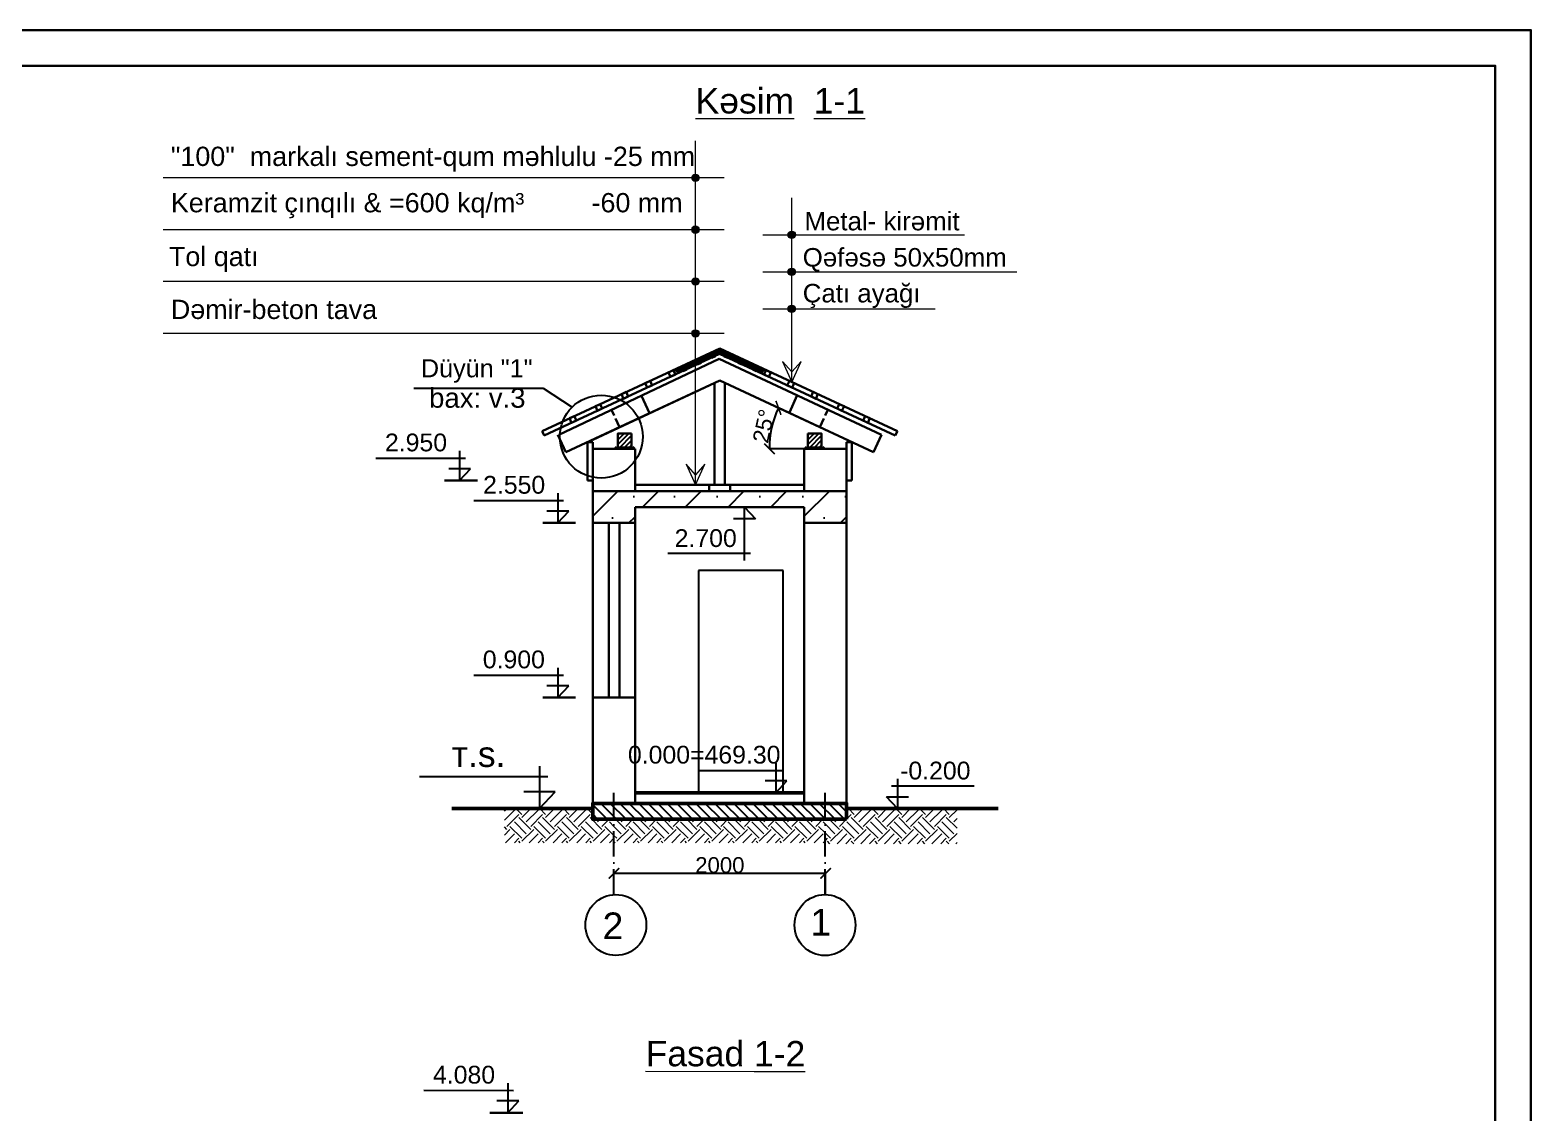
# Model space of a CAD drawing. Header units: millimetres. Extents: x 120281 to 1416367021, y -641565767 to 918373.
# Drawn here: x 835725 to 849916, y 845196 to 855428 of the extents above; entities that cross this region are included whole.
import ezdxf

# ---------------------------------------------------------------- set-up
doc = ezdxf.new("R2010")
doc.units = ezdxf.units.MM
doc.linetypes.add('ACAD_ISO02W100', pattern=[15, 12, -3])
doc.linetypes.add('ACAD_ISO10W100', pattern=[18, 12, -3, 0, -3])
doc.layers.add('0_ANNOT_Dimensions', color=7, linetype='Continuous')
for name, color, linetype, lineweight in [('Layer2', 7, 'Continuous', 13), ('Xar. ölcülər.-1', 230, 'Continuous', 15), ('ось', 20, 'ACAD_ISO02W100', 0), ('перегородка', 130, 'Continuous', 20), ('размер', 90, 'Continuous', 40), ('размер 1', 6, 'Continuous', 15), ('стены', 32, 'Continuous', 40)]:
    doc.layers.add(name, color=color, linetype=linetype, lineweight=lineweight)
doc.layers.add('Оболочка - Крыша_Pen_No__92', color=23, linetype='Continuous', lineweight=13, true_color=0xbf8080)
doc.styles.add('ARIAL', font='arial.ttf')
doc.styles.add('Arial AzLat', font='AZLTM.TTF', dxfattribs={"height": 300})
doc.styles.get("Standard").update_dxf_attribs({"font": 'arial.ttf'})
doc.dimstyles.new('ISO-25', dxfattribs={"dimtxt": 150, "dimasz": 100, "dimexe": 1.25, "dimexo": 0.625, "dimtad": 1, "dimtxsty": 'Standard', "dimblk": 'ARCHTICK', "dimcen": 2.5, "dimadec": 0, "dimazin": 0, "dimtfac": 1, "dimtmove": 0, "dimatfit": 3, "dimfxl": 1, "dimarcsym": 0})
pattern_1 = [(45, (598440.815, 688727.973), (-22.4506403, 22.4506403), [])]
pattern_2 = [(169.985401, (-1166321.852, 123285.492), (-1.65638894, -9.379872104), [])]
pattern_3 = [(169.985401, (-1166457.815, 123222.134), (-1.65638894, -9.379872104), [])]
pattern_4 = [(169.985401, (-1166593.777, 123158.776), (-1.65638894, -9.379872104), [])]

# ---------------------------------------------------------------- blocks, each defined once
blk = doc.blocks.new('_ArchTick')
at = {"color": 0, "linetype": 'ByBlock', "const_width": 0.15}
blk.add_lwpolyline([(-0.5, -0.5), (0.5, 0.5)], dxfattribs=at)
blk = doc.blocks.new('*D522')
at = {"layer": '0_ANNOT_Dimensions', "color": 0, "lineweight": -2, "transparency": 16777216}
for p, q in [((841246, 847381), (841246, 847461)), ((843247, 847460), (841246, 847460)), ((843247, 847259), (843247, 847461))]:
    blk.add_line(p, q, dxfattribs=at)
at = {"layer": 'Defpoints', "color": 0, "lineweight": 53, "transparency": 16777216}
for p in [(841246, 847460), (841246, 847380), (843247, 847259)]:
    blk.add_point(p, dxfattribs=at)
at = {"layer": '0_ANNOT_Dimensions', "color": 0, "lineweight": -2, "transparency": 16777216, "xscale": 100, "yscale": 100, "zscale": 100, "rotation": 180}
blk.add_blockref('_ArchTick', (841246, 847460), dxfattribs=at)
at = {"layer": '0_ANNOT_Dimensions', "color": 0, "lineweight": -2, "transparency": 16777216, "xscale": 100, "yscale": 100, "zscale": 100}
blk.add_blockref('_ArchTick', (843247, 847460), dxfattribs=at)
at = {"layer": '0_ANNOT_Dimensions', "color": 0, "transparency": 16777216, "insert": (842247, 847537), "char_height": 150, "attachment_point": 5}
blk.add_mtext('{\\fArial|b0|i0|c238|p34;2000}', dxfattribs=at)
blk = doc.blocks.new('*D524')
at = {"layer": 'Defpoints', "color": 0, "lineweight": 53, "transparency": 16777216}
for p in [(842754, 851733), (843181, 851681), (843193, 851676), (843046, 851471), (843446, 851471)]:
    blk.add_point(p, dxfattribs=at)
at = {"layer": 'стены', "color": 0, "lineweight": -2, "transparency": 16777216}
for p, q in [((843181, 851682), (842800, 851858)), ((843045, 851471), (842714, 851471))]:
    blk.add_line(p, q, dxfattribs=at)
blk.add_arc((843634, 851471), 919, 155.0979, 180, dxfattribs=at)
at = {"layer": 'стены', "color": 0, "lineweight": -2, "transparency": 16777216, "xscale": 100, "yscale": 100, "zscale": 100}
for p, rotation in [((842801, 851858), 65.09791549103011), ((842716, 851471), 270.0000000000401)]:
    blk.add_blockref('_ArchTick', p, dxfattribs=dict(at, rotation=rotation))
at = {"layer": 'стены', "color": 0, "lineweight": 25, "transparency": 16777216, "insert": (842662, 851686), "char_height": 150, "attachment_point": 5, "rotation": 77.549}
blk.add_mtext('25°', dxfattribs=at)

msp = doc.modelspace()

# ---------------------------------------------------------------- hatches: boundary and pattern name
h = msp.add_hatch()
h.set_pattern_fill('ANSI31', color=0, scale=10)
h.set_pattern_definition(pattern_1)
h.paths.add_polyline_path([(841412.20657, 851614.38046), (841412.20657, 851484.35602), (841282.18213, 851484.35602), (841282.18213, 851614.38046)])
h = msp.add_hatch()
h.set_pattern_fill('ANSI31', color=0, scale=10)
h.set_pattern_definition(pattern_1)
h.paths.add_polyline_path([(843208.78992, 851614.38046), (843208.78992, 851484.35602), (843078.76548, 851484.35602), (843078.76548, 851614.38046)])
h = msp.add_hatch()
h.set_pattern_fill('ANSI31', color=256, scale=20, angle=270)
h.set_pattern_definition([(315, (720368.28, 512138.21), (44.901281, 44.901281), [])])
h.paths.add_polyline_path([(843445.70828, 847971.02017), (843445.70828, 848121.02017), (843244.23386, 848121.02017), (843244.23386, 847971.02017)])
h.paths.add_polyline_path([(843244.23386, 847971.02017), (843244.23386, 848121.02017), (841245.84496, 848121.02017), (841245.84496, 847971.02017)])
h.paths.add_polyline_path([(841245.84496, 847971.02017), (841245.84496, 848121.02017), (841045.26376, 848121.02017), (841045.26376, 847971.02017)])
at = {"layer": 'Layer2', "lineweight": 13}
h = msp.add_hatch(dxfattribs=at)
h.set_pattern_fill('EARTH', color=0, scale=25, angle=45)
h.set_pattern_definition([(45, (598440.82, 688727.97), (0, 224.5064), [158.75, -158.75]), (45, (598398.72, 688770.07), (0, 224.5064), [158.75, -158.75]), (45, (598356.63, 688812.16), (0, 224.5064), [158.75, -158.75]), (135, (598356.63, 688840.23), (-224.5064, 0), [158.75, -158.75]), (135, (598398.72, 688882.32), (-224.5064, 0), [158.75, -158.75]), (135, (598440.82, 688924.42), (-224.5064, 0), [158.75, -158.75])])
h.paths.add_polyline_path([(843445.70828, 847971.02017), (843445.70828, 848071.02017), (844489.32246, 848071.02017), (844489.32246, 847740.1124), (843244.6217, 847740.1124), (843245.00342, 847971.02017)])
h.paths.add_polyline_path([(841245.5686, 847971.02017), (843245.1182, 847971.02017), (843244.6217, 847749.16946), (841245.64321, 847749.16946)])
h.paths.add_polyline_path([(841045.26376, 848071.02017), (841045.26376, 847971.02017), (841245.44778, 847971.02017), (841245.64321, 847749.16946), (840209.45878, 847749.16946), (840209.45878, 848071.02017)])
at = {"layer": 'Оболочка - Крыша_Pen_No__92', "lineweight": 30}
h = msp.add_hatch(dxfattribs=at)
h.set_pattern_fill('ANSI31', color=0, scale=3, angle=124.985401025, style=0)
h.set_pattern_definition(pattern_3)
h.paths.add_polyline_path([(842112.60099, 852325.03743), (842100.77427, 852350.4168), (841964.81183, 852287.05897), (841976.63867, 852261.67933)])
h = msp.add_hatch(dxfattribs=at)
h.set_pattern_fill('ANSI31', color=0, scale=3, angle=124.985401025, style=0)
h.set_pattern_definition(pattern_2)
h.paths.add_polyline_path([(842248.56331, 852388.39553), (842236.73658, 852413.7749), (842100.77414, 852350.41706), (842112.60099, 852325.03743)])
h = msp.add_hatch(dxfattribs=at)
h.set_pattern_fill('ANSI31', color=0, scale=3, angle=124.985401025, style=0)
h.set_pattern_definition(pattern_2)
h.paths.add_polyline_path([(842242.40874, 852388.39553), (842254.23547, 852413.7749), (842390.1979, 852350.41706), (842378.37106, 852325.03743)])
h = msp.add_hatch(dxfattribs=at)
h.set_pattern_fill('ANSI31', color=0, scale=3, angle=124.985401025, style=0)
h.set_pattern_definition(pattern_3)
h.paths.add_polyline_path([(842378.37106, 852325.03743), (842390.19778, 852350.4168), (842526.16022, 852287.05897), (842514.33337, 852261.67933)])
h = msp.add_hatch(dxfattribs=at)
h.set_pattern_fill('ANSI31', color=0, scale=3, angle=124.985401025, style=0)
h.set_pattern_definition(pattern_4)
h.paths.add_polyline_path([(841976.63879, 852261.67907), (841964.81207, 852287.05845), (841828.84963, 852223.70061), (841840.67648, 852198.32098)])
h = msp.add_hatch(dxfattribs=at)
h.set_pattern_fill('ANSI31', color=0, scale=3, angle=124.985401025, style=0)
h.set_pattern_definition(pattern_4)
h.paths.add_polyline_path([(842514.33325, 852261.67907), (842526.15998, 852287.05845), (842662.12242, 852223.70061), (842650.29557, 852198.32098)])
at = {"layer": 'размер', "lineweight": 15}
h = msp.add_hatch(color=0, dxfattribs=at)
h.paths.add_polyline_path([(842016.00831, 854066.5494, -0.4142135624), (842051.00831, 854031.5494), (842016.00831, 854031.5494)])
h.paths.add_polyline_path([(842016.00831, 854066.5494), (842016.00831, 854031.5494), (841981.00831, 854031.5494, -0.4142135624)])
h.paths.add_polyline_path([(841981.00831, 854031.5494), (842016.00831, 854031.5494), (842016.00831, 853996.5494, -0.4142135624)])
h.paths.add_polyline_path([(842016.00831, 854031.5494), (842051.00831, 854031.5494, -0.4142135624), (842016.00831, 853996.5494)])
h = msp.add_hatch(color=0, dxfattribs=at)
h.paths.add_polyline_path([(842016.00831, 853576.18949, -0.4142135624), (842051.00831, 853541.18949), (842016.00831, 853541.18949)])
h.paths.add_polyline_path([(842016.00831, 853576.18949), (842016.00831, 853541.18949), (841981.00831, 853541.18949, -0.4142135624)])
h.paths.add_polyline_path([(841981.00831, 853541.18949), (842016.00831, 853541.18949), (842016.00831, 853506.18949, -0.4142135624)])
h.paths.add_polyline_path([(842016.00831, 853541.18949), (842051.00831, 853541.18949, -0.4142135624), (842016.00831, 853506.18949)])
h = msp.add_hatch(color=0, dxfattribs=at)
h.paths.add_polyline_path([(842926.45568, 853528.33165, 0.4142135624), (842891.45568, 853493.33165), (842926.45568, 853493.33165)])
h.paths.add_polyline_path([(842926.45568, 853528.33165), (842926.45568, 853493.33165), (842961.45568, 853493.33165, 0.4142135624)])
h.paths.add_polyline_path([(842961.45568, 853493.33165), (842926.45568, 853493.33165), (842926.45568, 853458.33165, 0.4142135624)])
h.paths.add_polyline_path([(842926.45568, 853493.33165), (842891.45568, 853493.33165, 0.4142135624), (842926.45568, 853458.33165)])
h = msp.add_hatch(color=0, dxfattribs=at)
h.paths.add_polyline_path([(842926.45568, 853178.43658, 0.4142135624), (842891.45568, 853143.43658), (842926.45568, 853143.43658)])
h.paths.add_polyline_path([(842926.45568, 853178.43658), (842926.45568, 853143.43658), (842961.45568, 853143.43658, 0.4142135624)])
h.paths.add_polyline_path([(842961.45568, 853143.43658), (842926.45568, 853143.43658), (842926.45568, 853108.43658, 0.4142135624)])
h.paths.add_polyline_path([(842926.45568, 853143.43658), (842891.45568, 853143.43658, 0.4142135624), (842926.45568, 853108.43658)])
h = msp.add_hatch(color=0, dxfattribs=at)
h.paths.add_polyline_path([(842016.00831, 853086.18949, -0.4142135624), (842051.00831, 853051.18949), (842016.00831, 853051.18949)])
h.paths.add_polyline_path([(842016.00831, 853086.18949), (842016.00831, 853051.18949), (841981.00831, 853051.18949, -0.4142135624)])
h.paths.add_polyline_path([(841981.00831, 853051.18949), (842016.00831, 853051.18949), (842016.00831, 853016.18949, -0.4142135624)])
h.paths.add_polyline_path([(842016.00831, 853051.18949), (842051.00831, 853051.18949, -0.4142135624), (842016.00831, 853016.18949)])
h = msp.add_hatch(color=0, dxfattribs=at)
h.paths.add_polyline_path([(842926.45568, 852828.32975, 0.4142135624), (842891.45568, 852793.32975), (842926.45568, 852793.32975)])
h.paths.add_polyline_path([(842926.45568, 852828.32975), (842926.45568, 852793.32975), (842961.45568, 852793.32975, 0.4142135624)])
h.paths.add_polyline_path([(842961.45568, 852793.32975), (842926.45568, 852793.32975), (842926.45568, 852758.32975, 0.4142135624)])
h.paths.add_polyline_path([(842926.45568, 852793.32975), (842891.45568, 852793.32975, 0.4142135624), (842926.45568, 852758.32975)])
h = msp.add_hatch(color=0, dxfattribs=at)
h.paths.add_polyline_path([(842016.00831, 852596.18949, -0.4142135624), (842051.00831, 852561.18949), (842016.00831, 852561.18949)])
h.paths.add_polyline_path([(842016.00831, 852596.18949), (842016.00831, 852561.18949), (841981.00831, 852561.18949, -0.4142135624)])
h.paths.add_polyline_path([(841981.00831, 852561.18949), (842016.00831, 852561.18949), (842016.00831, 852526.18949, -0.4142135624)])
h.paths.add_polyline_path([(842016.00831, 852561.18949), (842051.00831, 852561.18949, -0.4142135624), (842016.00831, 852526.18949)])
at = {"layer": 'размер', "lineweight": 25}
h = msp.add_hatch(dxfattribs=at)
h.set_pattern_fill('SACNCR', color=0, scale=120, style=0)
h.set_pattern_definition([(45, (334274.9, 2157311.1), (-202.05576, 202.05576), []), (45, (334476.97, 2157311.1), (-202.05576, 202.05576), [0, -285.75])])
h.paths.add_polyline_path([(841445.26376, 851071.02017), (841445.26376, 850921.02017), (841445.26376, 850921.02017), (841445.26376, 850871.02017), (841445.26376, 850771.02017), (841045.26376, 850771.02017), (841045.26376, 850871.02017), (841045.26376, 851071.02017)])
h = msp.add_hatch(dxfattribs=at)
h.set_pattern_fill('SACNCR', color=0, scale=120, style=0)
h.set_pattern_definition([(45, (336274.47, 2157311.1), (-202.05576, 202.05576), []), (45, (336476.52, 2157311.1), (-202.05576, 202.05576), [0, -285.75])])
h.paths.add_polyline_path([(841445.24261, 850921.02017), (841445.24261, 851071.02017), (843445.70828, 851071.02017), (843445.70828, 850871.02017), (843445.70828, 850771.02017), (843045.70828, 850771.02017), (843045.70828, 850871.02017), (843045.70828, 850921.02017)])

# ---------------------------------------------------------------- linework, layer by layer
at = {"color": 7, "linetype": 'Continuous', "lineweight": 25}
for p, q in [((838993.32684, 851383.16538), (839841.93597, 851383.16538)), ((839785.93597, 851452.36058), (839785.93597, 851171.02017)), ((839890.11302, 851283.02017), (839683.34331, 851283.02017)), ((839785.93597, 851171.02017), (839890.11302, 851283.02017)), ((840713.86319, 851052.36058), (840713.86319, 850771.02017)), ((839921.25406, 850983.16538), (840769.86319, 850983.16538)), ((840818.04024, 850883.02017), (840611.27053, 850883.02017)), ((840713.86319, 850771.02017), (840818.04024, 850883.02017)), ((839921.25406, 849333.16538), (840769.86319, 849333.16538)), ((840713.86319, 849402.36058), (840713.86319, 849121.02017)), ((840818.04024, 849233.02017), (840611.27053, 849233.02017)), ((840713.86319, 849121.02017), (840818.04024, 849233.02017)), ((839408.0091, 848374.08476), (840620.30786, 848374.08476)), ((840540.30786, 848472.93504), (840540.30786, 848071.02017)), ((840689.13222, 848231.02017), (840393.74691, 848231.02017)), ((840540.30786, 848071.02017), (840689.13222, 848231.02017)), ((839448.73007, 845410.20131), (840297.33869, 845409.27814)), ((840241.414, 845478.53421), (840241.10794, 845197.19397)), ((840345.40677, 845309.08057), (840138.63718, 845309.30551)), ((840241.10794, 845197.19397), (840345.40677, 845309.08057))]:
    msp.add_line(p, q, dxfattribs=at)
at = {"color": 7, "linetype": 'Continuous', "lineweight": 30}
for p, q in [((839644.02943, 851171.02017), (839954.19816, 851171.02017)), ((840571.95665, 850771.02017), (840882.12538, 850771.02017)), ((840571.95665, 849121.02017), (840882.12538, 849121.02017)), ((840383.0144, 845197.03959), (840072.84585, 845197.37701))]:
    msp.add_line(p, q, dxfattribs=at)
at = {"color": 0, "linetype": 'Continuous', "lineweight": 25}
for p, q in [((842479.83838, 850921.02017), (842584.01543, 850809.02017)), ((842479.83838, 850414.80457), (842479.83838, 850921.02017)), ((842584.01543, 850809.02017), (842377.24572, 850809.02017)), ((841755.63615, 850483.99326), (842535.83838, 850483.99326)), ((842776.60301, 848502.36058), (842776.60301, 848221.02017)), ((842052.40078, 848433.16538), (842832.60301, 848433.16538)), ((843927.43063, 848352.36058), (843927.43063, 848071.02017)), ((842880.78007, 848333.02017), (842674.01035, 848333.02017)), ((842776.60301, 848221.02017), (842880.78007, 848333.02017)), ((844651.63286, 848283.16538), (843871.43063, 848283.16538)), ((843927.43063, 848071.02017), (843823.25357, 848183.02017)), ((843823.25357, 848183.02017), (844030.02329, 848183.02017))]:
    msp.add_line(p, q, dxfattribs=at)
at = {"lineweight": 50}
for p, q in [((843045.70828, 848221.02017), (841445.26376, 848221.02017)), ((839712.81765, 848071.02017), (841045.26376, 848071.02017)), ((843445.70828, 848121.02017), (841045.26376, 848121.02017)), ((843445.70828, 848071.02017), (844878.13623, 848071.02017))]:
    msp.add_line(p, q, dxfattribs=at)
msp.add_lwpolyline([(843445.70828, 847971.02017), (841045.26376, 847971.02017), (841045.26376, 848121.02017), (843445.70828, 848121.02017)], close=True, dxfattribs=at)
at = {"layer": 'Оболочка - Крыша_Pen_No__92', "color": 0, "lineweight": 30}
for points in [[(842112.60099, 852325.03743), (841976.63867, 852261.67933), (841964.81183, 852287.05897), (842100.77427, 852350.4168), (842112.60099, 852325.03743)], [(842248.56331, 852388.39553), (842112.60099, 852325.03743), (842100.77414, 852350.41706), (842236.73658, 852413.7749), (842248.56331, 852388.39553)], [(842205.56498, 852347.50598), (842171.57437, 852331.66652), (842163.58698, 852348.79646), (842197.57744, 852364.63624), (842206.85696, 852344.72299)], [(842242.40874, 852388.39553), (842378.37106, 852325.03743), (842390.1979, 852350.41706), (842254.23547, 852413.7749), (842242.40874, 852388.39553)], [(842285.40706, 852347.50598), (842319.39767, 852331.66652), (842327.38507, 852348.79646), (842293.39461, 852364.63624), (842284.11509, 852344.72299)], [(842378.37106, 852325.03743), (842514.33337, 852261.67933), (842526.16022, 852287.05897), (842390.19778, 852350.4168), (842378.37106, 852325.03743)], [(841826.85961, 852171.70423), (841781.53797, 852150.58672), (841761.67406, 852193.20804), (841806.9957, 852214.32555), (841826.85961, 852171.70423)], [(841976.63867, 852261.67933), (841840.67636, 852198.32123), (841828.84951, 852223.70087), (841964.81195, 852287.05871), (841976.63867, 852261.67933)], [(841933.45794, 852221.1827), (841899.46733, 852205.34324), (841891.66235, 852222.08026), (841925.6528, 852237.92005), (841934.93233, 852218.00679)], [(842069.50717, 852284.34235), (842035.51656, 852268.50289), (842027.62466, 852285.43836), (842061.61512, 852301.27814), (842070.89465, 852281.36489)], [(842421.46488, 852284.34235), (842455.45549, 852268.50289), (842463.34739, 852285.43836), (842429.35693, 852301.27814), (842420.0774, 852281.36489)], [(842514.33337, 852261.67933), (842650.29569, 852198.32123), (842662.12254, 852223.70087), (842526.1601, 852287.05871), (842514.33337, 852261.67933)], [(842557.51411, 852221.1827), (842591.50471, 852205.34324), (842599.3097, 852222.08026), (842565.31924, 852237.92005), (842556.03972, 852218.00679)], [(842664.11244, 852171.70423), (842709.43408, 852150.58672), (842729.29799, 852193.20804), (842683.97635, 852214.32555), (842664.11244, 852171.70423)], [(841606.50352, 852070.13733), (841561.18189, 852049.01982), (841541.31798, 852091.64114), (841586.63961, 852112.75865), (841606.50352, 852070.13733)], [(842884.46852, 852070.13733), (842929.79016, 852049.01982), (842949.65407, 852091.64114), (842904.33244, 852112.75865), (842884.46852, 852070.13733)], [(841135.13897, 851851.31052), (841089.81734, 851830.19301), (841069.95342, 851872.81433), (841115.27506, 851893.93184), (841135.13897, 851851.31052)], [(841381.21296, 851965.54819), (841335.89132, 851944.43068), (841316.02741, 851987.05199), (841361.34904, 852008.1695), (841381.21296, 851965.54819)], [(843109.75909, 851965.54819), (843155.08073, 851944.43068), (843174.94464, 851987.05199), (843129.623, 852008.1695), (843109.75909, 851965.54819)], [(843355.83308, 851851.31052), (843401.15471, 851830.19301), (843421.01862, 851872.81433), (843375.69699, 851893.93184), (843355.83308, 851851.31052)], [(840890.1907, 851737.59547), (840844.86907, 851716.47796), (840825.00516, 851759.09927), (840870.32679, 851780.21678), (840890.1907, 851737.59547)], [(843600.78134, 851737.59547), (843646.10298, 851716.47796), (843665.96689, 851759.09927), (843620.64526, 851780.21678), (843600.78134, 851737.59547)]]:
    msp.add_lwpolyline(points, dxfattribs=at)
msp.add_lwpolyline([(842345.47167, 851131.02017), (842145.47167, 851131.02017), (842145.47167, 851071.02017), (842345.47167, 851071.02017)], close=True, dxfattribs=at)
at = {"layer": 'ось', "color": 0, "linetype": 'ACAD_ISO10W100', "lineweight": 25, "ltscale": 20}
for p, q in [((841245.84496, 847258.87022), (841245.84496, 848221.02017)), ((843244.23386, 847258.86219), (843244.23386, 848221.02017))]:
    msp.add_line(p, q, dxfattribs=at)
at = {"layer": 'размер', "color": 0, "lineweight": 15}
for p, q in [((842016.00921, 851130.24435), (842016.00831, 854381.18949)), ((842289.20697, 854031.5494), (836982.24781, 854031.5494)), ((842926.45568, 852101.71801), (842926.45568, 853843.38873)), ((842289.20697, 853541.18949), (836982.24781, 853541.18949)), ((842653.25702, 853493.33165), (844558.95475, 853493.33165)), ((842289.20697, 853051.18949), (836982.24781, 853051.18949)), ((842653.25702, 853143.43658), (845055.7789, 853143.43658)), ((842653.25702, 852793.32975), (844282.74009, 852793.32975)), ((842289.20697, 852561.18949), (836982.24781, 852561.18949))]:
    msp.add_line(p, q, dxfattribs=at)
at = {"layer": 'размер', "color": 1, "lineweight": 25}
for p, q in [((839354.5647, 852045.30783), (840577.51922, 852045.30783)), ((840577.51922, 852045.30783), (840851.86222, 851865.83211))]:
    msp.add_line(p, q, dxfattribs=at)
at = {"layer": 'размер', "color": 0, "lineweight": 25}
for p, q in [((842845.70828, 850321.02017), (842045.70828, 850321.02017)), ((842045.70828, 850321.02017), (842045.70828, 848221.02017)), ((842845.70828, 848221.02017), (842845.70828, 850321.02017))]:
    msp.add_line(p, q, dxfattribs=at)
at = {"layer": 'размер', "color": 0, "lineweight": 15}
for points in [[(842926.46111, 852101.70877), (843014.6663, 852296.98257), (842926.46111, 852197.19688), (842838.25593, 852296.98257), (842926.46111, 852101.70877)], [(842016.00921, 851130.24435), (842104.21439, 851325.51815), (842016.00921, 851225.73246), (841927.80402, 851325.51815), (842016.00921, 851130.24435)]]:
    msp.add_lwpolyline(points, dxfattribs=at)
for centre in [(842016.00831, 854031.5494), (842016.00831, 853541.18949), (842926.45568, 853493.33165), (842926.45568, 853143.43658), (842016.00831, 853051.18949), (842926.45568, 852793.32975), (842016.00831, 852561.18949)]:
    msp.add_circle(centre, 35, dxfattribs=at)
at = {"layer": 'размер', "color": 1, "lineweight": 25}
msp.add_circle((841125.8758, 851585.71049), 391.85656, dxfattribs=at)
at = {"layer": 'размер', "color": 0, "lineweight": 25}
for centre in [(841263.92391, 846971.77913), (843241.06026, 846971.21993)]:
    msp.add_circle(centre, 287.65977, dxfattribs=at)
at = {"layer": 'размер 1', "color": 0, "lineweight": 30}
for points in [[(821533.9642, 855427.55873), (849915.87698, 855427.55873), (849915.87698, 835357.49184), (821533.9642, 835357.49184)], [(822885.48386, 855089.67881), (849577.99706, 855089.67881), (849577.99706, 835695.37175), (822885.48386, 835695.37175)]]:
    msp.add_lwpolyline(points, close=True, dxfattribs=at)
at = {"layer": 'стены', "color": 0, "lineweight": 30}
for p, q in [((840565.90518, 851638.12163), (842245.48602, 852417.85212)), ((840585.70546, 851595.47077), (842242.97258, 852367.176)), ((840723.50071, 851603.89404), (842240.8166, 852320.03793)), ((843775.44993, 851603.89404), (842240.8166, 852320.03793)), ((843905.26659, 851595.47077), (842242.97258, 852367.176)), ((843925.06687, 851638.12163), (842245.48602, 852417.85212)), ((841045.26376, 851557.34515), (842245.49863, 852115.67193)), ((841298.25096, 851675.93232), (842245.48602, 852115.67778)), ((842195.47193, 852092.45918), (842195.47105, 851131.02127)), ((843192.72109, 851675.93232), (842245.48602, 852115.66608)), ((843192.72109, 851675.93232), (842245.49863, 852115.67193)), ((842295.47193, 852092.47227), (842295.47105, 851131.02127)), ((841505.67122, 851970.71374), (841581.47951, 851807.41865)), ((842978.60844, 851976.33845), (842904.04949, 851812.46916)), ((841581.47951, 851807.41865), (840791.33041, 851440.59895)), ((841246.73706, 851786.89599), (841222.44267, 851839.2274)), ((841260.34682, 851757.57986), (841298.25096, 851675.93232)), ((842903.35843, 851810.26636), (843700.89098, 851440.02474)), ((843230.62523, 851757.57986), (843192.72109, 851675.93232)), ((843244.23499, 851786.89599), (843268.52938, 851839.2274)), ((840565.90518, 851638.12163), (840585.70546, 851595.47077)), ((840715.52212, 851603.89404), (840791.33041, 851440.59895)), ((843775.44993, 851603.89404), (843700.89098, 851440.02474)), ((843925.06687, 851638.12163), (843905.26659, 851595.47077)), ((840995.26376, 851171.02017), (840995.26376, 851535.2732)), ((841045.26376, 851534.14919), (840995.26376, 851534.14919)), ((841045.26376, 851071.02017), (841045.26376, 851534.14919)), ((841045.26376, 851471.02017), (841445.37656, 851471.02017)), ((841267.76818, 851479.14736), (841256.86455, 851490.65427)), ((841425.42573, 851479.14736), (841267.76818, 851479.14736)), ((841425.42573, 851479.14736), (841436.32936, 851490.65427)), ((841445.26376, 851071.02017), (841445.37656, 851471.02017)), ((843045.70828, 851071.02017), (843045.59548, 851471.02017)), ((843445.70828, 851471.02017), (843045.59548, 851471.02017)), ((843065.54632, 851479.14736), (843054.64269, 851490.65427)), ((843065.54632, 851479.14736), (843223.20387, 851479.14736)), ((843223.20387, 851479.14736), (843234.1075, 851490.65427)), ((843445.70828, 851071.02017), (843445.70828, 851535.2775)), ((843445.70828, 851535.2775), (843495.70828, 851535.2775)), ((843495.70828, 851171.02017), (843495.70828, 851535.2775)), ((841045.26376, 851171.02017), (840995.26376, 851171.02017)), ((841045.26376, 850771.02017), (841045.26376, 851071.02017)), ((841045.26376, 851071.02017), (843445.70828, 851071.02017)), ((843045.68009, 851131.0026), (841445.26376, 851131.03774)), ((843445.70828, 851171.02017), (843495.70828, 851171.02017)), ((843445.70828, 851071.02017), (843445.70828, 850771.02017)), ((843045.70828, 850921.02017), (841445.26376, 850921.02017)), ((841445.26376, 850921.02017), (841445.26376, 850771.02017)), ((843045.70828, 850771.02017), (843045.70828, 850921.02017)), ((841445.26376, 850771.02017), (841045.26376, 850771.02017)), ((841045.26376, 850771.02017), (841045.26376, 848121.02017)), ((841198.41894, 850771.02017), (841198.41894, 849121.02017)), ((841298.41894, 850771.02017), (841298.41894, 849121.02017)), ((841445.26376, 850771.02017), (841445.26376, 848121.02017)), ((843045.70828, 848121.02017), (843045.70828, 850771.02017)), ((843445.70828, 850771.02017), (843045.70828, 850771.02017)), ((843445.70828, 848121.02017), (843445.70828, 850771.02017)), ((841045.26376, 849121.02017), (841445.26376, 849121.02017))]:
    msp.add_line(p, q, dxfattribs=at)
for points in [[(841412.20657, 851614.38046), (841282.18213, 851614.38046), (841282.18213, 851484.35602), (841412.20657, 851484.35602)], [(843078.76548, 851614.38046), (843208.78992, 851614.38046), (843208.78992, 851484.35602), (843078.76548, 851484.35602)]]:
    msp.add_lwpolyline(points, close=True, dxfattribs=at)

# ---------------------------------------------------------------- texts
at = {"layer": 'Xar. ölcülər.-1', "color": 0, "insert": (842017.52116, 854635.57639), "char_height": 240, "attachment_point": 7, "style": 'Arial AzLat'}
msp.add_mtext_dynamic_manual_height_columns('{\\fArial|b0|i0|c0|p34;\\LK\\fArial|b0|i0|c238|p34;ə\\fArial|b0|i0|c0|p34;sim  1-1}', width=4159.2556098, gutter_width=1200, heights=[0], dxfattribs=at)
at = {"layer": 'Xar. ölcülər.-1', "color": 0, "insert": (843054.76138, 845632.45202), "char_height": 240, "attachment_point": 9, "rotation": 359.937669798, "style": 'Arial AzLat'}
msp.add_mtext_dynamic_manual_height_columns('{\\fArial|b0|i0|c238|p34;\\LFasad \\fArial|b0|i0|c0|p34;1-2}', width=4159.2556098, gutter_width=1200, heights=[0], dxfattribs=at)
at = {"layer": 'перегородка', "color": 0, "lineweight": 15, "attachment_point": 1, "style": 'ARIAL'}
for s, insert, char_height in [('"100"  markalı sement-qum məhlulu -25 mm', (837056.48068, 854325.21632), 182), ('Metal- kirəmit ', (843046.8924, 853709.85494), 175), ('Qəfəsə{\\fArial|b0|i0|c238|p34; 50x50mm} ', (843030.43793, 853367.62819), 175), ('Çatı ayağı{\\fArial|b0|i0|c238|p34; }', (843030.43793, 853028.98918), 175)]:
    msp.add_mtext(s, dxfattribs=dict(at, insert=insert, char_height=char_height))
at = {"layer": 'перегородка', "color": 0, "lineweight": 15, "char_height": 182, "width": 4824.7941715, "attachment_point": 1, "style": 'ARIAL'}
for s, insert in [('Keramzit çınqılı & =600 kq/m³         -60 mm', (837056.48068, 853887.45582)), ('Tol qatı', (837038.24781, 853379.25582)), ('Dəmir-beton tava', (837056.48068, 852879.45582))]:
    msp.add_mtext(s, dxfattribs=dict(at, insert=insert))
at = {"layer": 'размер', "color": 7, "lineweight": 25}
for s, height, p in [('2.950', 168, (839080.68425, 851447.07754)), ('2.550', 168, (840008.61147, 851047.07754)), ('0.900', 168, (840005.74653, 849397.07754)), ('т.s.', 240, (839712.34486, 848465.38784))]:
    msp.add_text(s, height=height, dxfattribs=at).set_placement(p)
at = {"layer": 'размер', "color": 0, "lineweight": 25}
for s, height, p in [('2.700', 168, (841819.67582, 850543.29696)), ('0.000=469.30', 168, (841378.05172, 848497.07754)), ('-0.200', 168, (843951.32765, 848347.07754)), ('2', 251.7023, (841138.68381, 846838.36849)), ('1', 251.7023, (843102.83315, 846871.5272))]:
    msp.add_text(s, height=height, dxfattribs=at).set_placement(p)
at = {"layer": 'размер', "color": 7, "lineweight": 25}
msp.add_text('4.080', height=168, rotation=359.937669798, dxfattribs=at).set_placement((839534.78178, 845474.01989))
at = {"layer": 'размер', "color": 0, "lineweight": 25, "attachment_point": 3, "style": 'Arial AzLat'}
for s, insert, char_height in [('{\\fArial|b0|i0|c204|p34;D\\fArial|b0|i0|c238|p34;üyün "1"}', (840476.58117, 852317.07211), 170.4855578), ('{\\fArial|b0|i0|c204|p34;bax: v.3}', (840409.81886, 852045.30783), 186.4031592)]:
    msp.add_mtext(s, dxfattribs=dict(at, insert=insert, char_height=char_height))

# ---------------------------------------------------------------- dimensions: what is measured, and where the dimension line sits
at = {"layer": '0_ANNOT_Dimensions'}
dim = msp.add_linear_dim(base=(841246.37954, 847459.56196), p1=(843246.82406, 847258.87058), p2=(841246.37954, 847380.2382), angle=180, text='{\\fArial|b0|i0|c238|p34;2000}', dimstyle='ISO-25', dxfattribs=at)
dim.commit()
dim.dimension.update_dxf_attribs({"geometry": '*D522', "text_midpoint": (842246.6018, 847536.77291)})
at = {"layer": 'стены', "color": 0, "lineweight": 25}
dim = msp.add_angular_dim_2l(base=(842753.81833, 851733.47407), line1=((843445.70828, 851471.02017), (843045.59548, 851471.02017)), line2=((843192.72109, 851675.93232), (843181.15791, 851681.30027)), dimstyle='ISO-25', dxfattribs=at)
dim.commit()
dim.dimension.update_dxf_attribs({"geometry": '*D524', "text_midpoint": (842661.73707, 851685.72171)})

doc.saveas('drawing.dxf')
